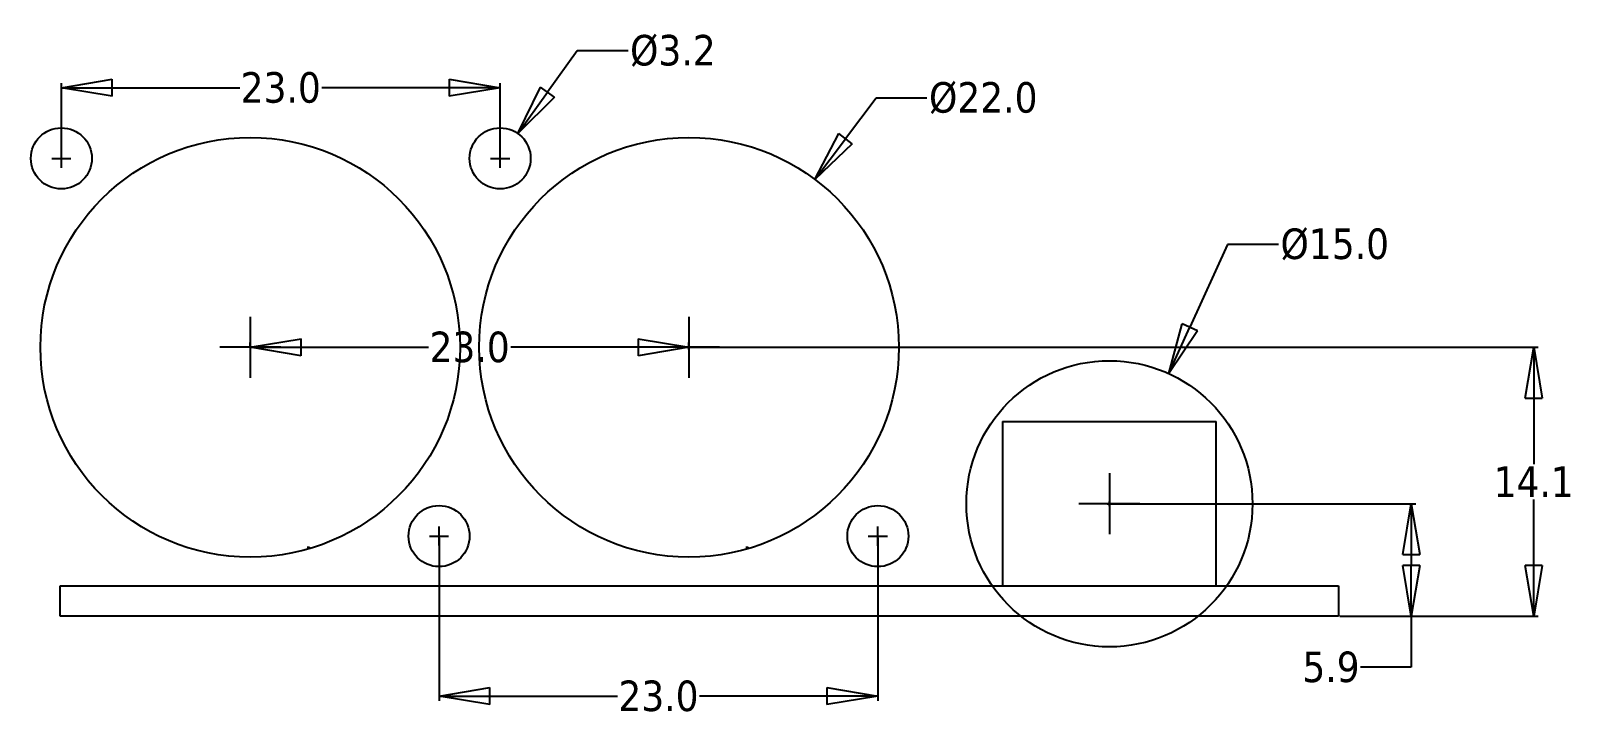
# Model space of a CAD drawing. Header units: millimetres. Extents: x 48 to 218, y 95 to 351.
# Drawn here: x 130 to 210.9, y 219.1 to 255 of the extents above; entities that cross this region are included whole.
import ezdxf

# ---------------------------------------------------------------- set-up
doc = ezdxf.new("R2010")
doc.units = ezdxf.units.MM
doc.header["$LTSCALE"] = 1.333333
doc.layers.add('RUNDUNGEN', color=7, linetype='Continuous')
doc.styles.get("Standard").update_dxf_attribs({"font": 'tahoma.ttf'})
doc.dimstyles.new('Alternate (ANSI)2', dxfattribs={"dimscale": 1.333333, "dimtxt": 1.2, "dimasz": 2, "dimexe": 0.18, "dimexo": 0.0625, "dimgap": 0.09, "dimtad": 0, "dimtih": 1, "dimtoh": 1, "dimdec": 4, "dimzin": 0, "dimdsep": 46, "dimtxsty": 'Standard', "dimblk": 'CLOSED', "dimcen": 0.09, "dimadec": 0, "dimazin": 0, "dimtfac": 1, "dimtdec": 4, "dimtofl": 0, "dimtmove": 0, "dimatfit": 3, "dimfxl": 1, "dimtolj": 1, "dimtzin": 0, "dimarcsym": 0})

# ---------------------------------------------------------------- blocks, each defined once
blk = doc.blocks.new('_Closed')
at = {"color": 0, "linetype": 'ByBlock', "lineweight": -2}
for p, q in [((-1, 0.167), (0, 0)), ((-1, 0.167), (-1, -0.167)), ((0, 0), (-1, -0.167)), ((0, 0), (-1, 0))]:
    blk.add_line(p, q, dxfattribs=at)
blk = doc.blocks.new('*D63')
at = {"color": 0, "lineweight": -2}
for p, q in [((174.342, 251.499), (172.742, 249.366)), ((177.009, 251.499), (174.342, 251.499))]:
    blk.add_line(p, q, dxfattribs=at)
at = {"color": 0}
for p, q in [((164.417, 238.436), (164.657, 238.436)), ((164.537, 238.316), (164.537, 238.556))]:
    blk.add_line(p, q, dxfattribs=at)
at = {"layer": 'Defpoints', "color": 0}
for p in [(171.141, 247.234), (157.934, 229.639)]:
    blk.add_point(p, dxfattribs=at)
at = {"color": 0, "lineweight": -2, "xscale": 2.666666666666667, "yscale": 2.666666666666667, "zscale": 2.666666666666667, "rotation": 233.1066683411977}
blk.add_blockref('_Closed', (171.141, 247.234), dxfattribs=at)
at = {"color": 0, "insert": (179.963, 251.499), "char_height": 1.6, "attachment_point": 5}
blk.add_mtext('\\A1;%%c22.0', dxfattribs=at)
blk = doc.blocks.new('*D82')
at = {"color": 0, "lineweight": -2}
for p, q in [((131.637, 248.337), (131.637, 252.283)), ((134.304, 252.043), (140.985, 252.043)), ((151.97, 252.043), (145.289, 252.043)), ((154.637, 248.336), (154.637, 252.283))]:
    blk.add_line(p, q, dxfattribs=at)
at = {"layer": 'Defpoints', "color": 0}
for p in [(154.637, 252.043), (131.637, 248.253), (154.637, 248.253)]:
    blk.add_point(p, dxfattribs=at)
at = {"color": 0, "lineweight": -2, "xscale": 2.666666666666667, "yscale": 2.666666666666667, "zscale": 2.666666666666667, "rotation": 180}
blk.add_blockref('_Closed', (131.637, 252.043), dxfattribs=at)
at = {"color": 0, "lineweight": -2, "xscale": 2.666666666666667, "yscale": 2.666666666666667, "zscale": 2.666666666666667}
blk.add_blockref('_Closed', (154.637, 252.043), dxfattribs=at)
at = {"color": 0, "insert": (143.137, 252.043), "char_height": 1.6, "attachment_point": 5}
blk.add_mtext('\\A1;23.0', dxfattribs=at)
blk = doc.blocks.new('*D83')
at = {"color": 0, "lineweight": -2}
for p, q in [((151.437, 228.453), (151.437, 219.911)), ((174.437, 228.453), (174.437, 219.911)), ((154.104, 220.151), (160.785, 220.151)), ((171.77, 220.151), (165.089, 220.151))]:
    blk.add_line(p, q, dxfattribs=at)
at = {"layer": 'Defpoints', "color": 0}
for p in [(151.437, 228.537), (174.437, 228.536), (174.437, 220.151)]:
    blk.add_point(p, dxfattribs=at)
at = {"color": 0, "lineweight": -2, "xscale": 2.666666666666667, "yscale": 2.666666666666667, "zscale": 2.666666666666667, "rotation": 180}
blk.add_blockref('_Closed', (151.437, 220.151), dxfattribs=at)
at = {"color": 0, "lineweight": -2, "xscale": 2.666666666666667, "yscale": 2.666666666666667, "zscale": 2.666666666666667}
blk.add_blockref('_Closed', (174.437, 220.151), dxfattribs=at)
at = {"color": 0, "insert": (162.937, 220.151), "char_height": 1.6, "attachment_point": 5}
blk.add_mtext('\\A1;23.0', dxfattribs=at)
blk = doc.blocks.new('*D84')
at = {"color": 0, "lineweight": -2}
for p, q in [((141.537, 238.52), (141.537, 238.681)), ((164.537, 238.52), (164.537, 238.681)), ((144.204, 238.441), (150.885, 238.441)), ((161.87, 238.441), (155.189, 238.441))]:
    blk.add_line(p, q, dxfattribs=at)
at = {"layer": 'Defpoints', "color": 0}
for p in [(141.537, 238.437), (164.537, 238.441), (164.537, 238.436)]:
    blk.add_point(p, dxfattribs=at)
at = {"color": 0, "lineweight": -2, "xscale": 2.666666666666667, "yscale": 2.666666666666667, "zscale": 2.666666666666667, "rotation": 180}
blk.add_blockref('_Closed', (141.537, 238.441), dxfattribs=at)
at = {"color": 0, "lineweight": -2, "xscale": 2.666666666666667, "yscale": 2.666666666666667, "zscale": 2.666666666666667}
blk.add_blockref('_Closed', (164.537, 238.441), dxfattribs=at)
at = {"color": 0, "insert": (153.037, 238.441), "char_height": 1.6, "attachment_point": 5}
blk.add_mtext('\\A1;23.0', dxfattribs=at)
blk = doc.blocks.new('*D85')
at = {"color": 0, "lineweight": -2}
for p, q in [((164.62, 238.436), (209.056, 238.436)), ((208.816, 235.77), (208.816, 232.309)), ((208.816, 227.003), (208.816, 230.464)), ((198.661, 224.337), (209.056, 224.337))]:
    blk.add_line(p, q, dxfattribs=at)
at = {"layer": 'Defpoints', "color": 0}
for p in [(164.537, 238.436), (198.577, 224.337), (208.816, 224.337)]:
    blk.add_point(p, dxfattribs=at)
at = {"color": 0, "lineweight": -2, "xscale": 2.666666666666667, "yscale": 2.666666666666667, "zscale": 2.666666666666667}
for p, rotation in [((208.816, 238.436), 90), ((208.816, 224.337), 270)]:
    blk.add_blockref('_Closed', p, dxfattribs=dict(at, rotation=rotation))
at = {"color": 0, "insert": (208.816, 231.387), "char_height": 1.6, "attachment_point": 5}
blk.add_mtext('\\A1;14.1', dxfattribs=at)
blk = doc.blocks.new('*D87')
at = {"color": 0, "lineweight": -2}
for p, q in [((158.676, 253.972), (157.123, 251.804)), ((161.343, 253.972), (158.676, 253.972))]:
    blk.add_line(p, q, dxfattribs=at)
at = {"color": 0}
for p, q in [((154.637, 248.216), (154.637, 248.456)), ((154.517, 248.336), (154.757, 248.336))]:
    blk.add_line(p, q, dxfattribs=at)
at = {"layer": 'Defpoints', "color": 0}
for p in [(155.569, 249.637), (153.705, 247.036)]:
    blk.add_point(p, dxfattribs=at)
at = {"color": 0, "lineweight": -2, "xscale": 2.666666666666667, "yscale": 2.666666666666667, "zscale": 2.666666666666667, "rotation": 234.3702084292389}
blk.add_blockref('_Closed', (155.569, 249.637), dxfattribs=at)
at = {"color": 0, "insert": (163.692, 253.972), "char_height": 1.6, "attachment_point": 5}
blk.add_mtext('\\A1;%%c3.2', dxfattribs=at)
blk = doc.blocks.new('*D111')
at = {"color": 0, "lineweight": -2}
for p, q in [((186.661, 230.232), (202.64, 230.232)), ((202.4, 227.566), (202.4, 227.003)), ((198.661, 224.337), (202.64, 224.337)), ((202.4, 224.337), (202.4, 221.67)), ((202.4, 221.67), (199.733, 221.67))]:
    blk.add_line(p, q, dxfattribs=at)
at = {"layer": 'Defpoints', "color": 0}
for p in [(186.577, 230.232), (198.577, 224.337), (202.4, 224.337)]:
    blk.add_point(p, dxfattribs=at)
at = {"color": 0, "lineweight": -2, "xscale": 2.666666666666667, "yscale": 2.666666666666667, "zscale": 2.666666666666667}
for p, rotation in [((202.4, 230.232), 90), ((202.4, 224.337), 270)]:
    blk.add_blockref('_Closed', p, dxfattribs=dict(at, rotation=rotation))
at = {"color": 0, "insert": (198.191, 221.67), "char_height": 1.6, "attachment_point": 5}
blk.add_mtext('\\A1;5.9', dxfattribs=at)
blk = doc.blocks.new('*D112')
at = {"color": 0, "lineweight": -2}
for p, q in [((192.768, 243.826), (190.791, 239.484)), ((195.435, 243.826), (192.768, 243.826))]:
    blk.add_line(p, q, dxfattribs=at)
at = {"color": 0}
for p, q in [((186.457, 230.232), (186.697, 230.232)), ((186.577, 230.112), (186.577, 230.352))]:
    blk.add_line(p, q, dxfattribs=at)
at = {"layer": 'Defpoints', "color": 0}
for p in [(189.686, 237.058), (183.469, 223.407)]:
    blk.add_point(p, dxfattribs=at)
at = {"color": 0, "lineweight": -2, "xscale": 2.666666666666667, "yscale": 2.666666666666667, "zscale": 2.666666666666667, "rotation": 245.5130281762889}
blk.add_blockref('_Closed', (189.686, 237.058), dxfattribs=at)
at = {"color": 0, "insert": (198.389, 243.826), "char_height": 1.6, "attachment_point": 5}
blk.add_mtext('\\A1;%%c15.0', dxfattribs=at)

msp = doc.modelspace()

# ---------------------------------------------------------------- linework, layer by layer
for p, q in [((131.637, 247.837), (131.637, 248.837)), ((154.637, 247.836), (154.637, 248.836)), ((131.137, 248.337), (132.137, 248.337)), ((154.137, 248.336), (155.137, 248.336)), ((141.537, 240.037), (141.537, 236.837)), ((164.537, 240.036), (164.537, 236.836)), ((143.137, 238.437), (139.937, 238.437)), ((166.137, 238.436), (162.937, 238.436)), ((180.977, 234.537), (192.177, 234.537)), ((180.977, 234.537), (180.977, 225.937)), ((192.177, 225.937), (192.177, 234.537)), ((186.577, 231.832), (186.577, 228.632)), ((188.177, 230.232), (184.977, 230.232)), ((151.437, 228.037), (151.437, 229.037)), ((151.437, 228.037), (151.437, 229.037)), ((174.437, 228.036), (174.437, 229.036)), ((150.937, 228.537), (151.937, 228.537)), ((150.937, 228.537), (151.937, 228.537)), ((173.937, 228.536), (174.937, 228.536)), ((131.577, 225.937), (198.577, 225.937)), ((131.577, 224.337), (131.577, 225.937)), ((181.577, 225.937), (192.577, 225.937)), ((198.577, 225.937), (198.577, 224.337)), ((198.577, 224.337), (131.577, 224.337))]:
    msp.add_line(p, q)
for centre, radius in [((131.637, 248.337), 1.6), ((141.537, 238.437), 11), ((154.637, 248.336), 1.6), ((164.537, 238.436), 11), ((186.577, 230.232), 7.5), ((151.437, 228.537), 1.6), ((174.437, 228.536), 1.6)]:
    msp.add_circle(centre, radius)
for p in [(141.537, 238.437), (164.537, 238.436)]:
    msp.add_point(p)
at = {"layer": 'RUNDUNGEN', "linetype": 'Continuous'}
for p, q in [((144.523, 227.953), (144.547, 227.958)), ((144.547, 227.958), (144.569, 227.96)), ((144.569, 227.96), (144.587, 227.959)), ((144.587, 227.959), (144.604, 227.957)), ((144.604, 227.957), (144.617, 227.953)), ((144.617, 227.953), (144.628, 227.95)), ((144.628, 227.95), (144.637, 227.946)), ((144.637, 227.946), (144.644, 227.943)), ((144.644, 227.943), (144.649, 227.94)), ((144.649, 227.94), (144.653, 227.938)), ((144.653, 227.938), (144.657, 227.936)), ((144.657, 227.936), (144.658, 227.935)), ((167.523, 227.953), (167.547, 227.958)), ((167.547, 227.958), (167.568, 227.96)), ((167.568, 227.96), (167.587, 227.959)), ((167.587, 227.959), (167.603, 227.957)), ((167.603, 227.957), (167.617, 227.953)), ((167.617, 227.953), (167.628, 227.95)), ((167.628, 227.95), (167.637, 227.946)), ((167.637, 227.946), (167.644, 227.943)), ((167.644, 227.943), (167.649, 227.94)), ((167.649, 227.94), (167.653, 227.938)), ((167.653, 227.938), (167.656, 227.936)), ((167.656, 227.936), (167.658, 227.935))]:
    msp.add_line(p, q, dxfattribs=at)

# ---------------------------------------------------------------- dimensions: what is measured, and where the dimension line sits
for p1, p2, picture, middle in [((153.705, 247.036), (155.569, 249.637), '*D87', (163.692, 253.972)), ((157.934, 229.639), (171.141, 247.234), '*D63', (179.963, 251.499)), ((183.469, 223.407), (189.686, 237.058), '*D112', (198.389, 243.826))]:
    dim = msp.add_diameter_dim_2p(p1=p1, p2=p2, dimstyle='Alternate (ANSI)2', override={"dimdec": 1})
    dim.commit()
    dim.dimension.update_dxf_attribs({"geometry": picture, "text_midpoint": middle, "dimtype": 163})
for base, p1, p2, override, picture, middle in [((154.637, 252.043), (131.637, 248.253), (154.637, 248.253), {"dimgap": 0.09, "dimdec": 1, "dimrnd": 0, "dimtol": 0, "dimlim": 0}, '*D82', (143.137, 252.043)), ((164.537, 238.441), (141.537, 238.437), (164.537, 238.436), {"dimdec": 1}, '*D84', (153.037, 238.441)), ((174.437, 220.151), (151.437, 228.537), (174.437, 228.536), {"dimdec": 1}, '*D83', (162.937, 220.151))]:
    dim = msp.add_linear_dim(base=base, p1=p1, p2=p2, dimstyle='Alternate (ANSI)2', override=override)
    dim.commit()
    dim.dimension.update_dxf_attribs({"geometry": picture, "text_midpoint": middle})
for base, p1, picture, middle in [((208.816, 224.337), (164.537, 238.436), '*D85', (208.816, 231.387)), ((202.4, 224.337), (186.577, 230.232), '*D111', (198.191, 221.67))]:
    dim = msp.add_linear_dim(base=base, p1=p1, p2=(198.577, 224.337), angle=90, dimstyle='Alternate (ANSI)2', override={"dimdec": 1})
    dim.commit()
    dim.dimension.update_dxf_attribs({"geometry": picture, "text_midpoint": middle})

doc.saveas('drawing.dxf')
